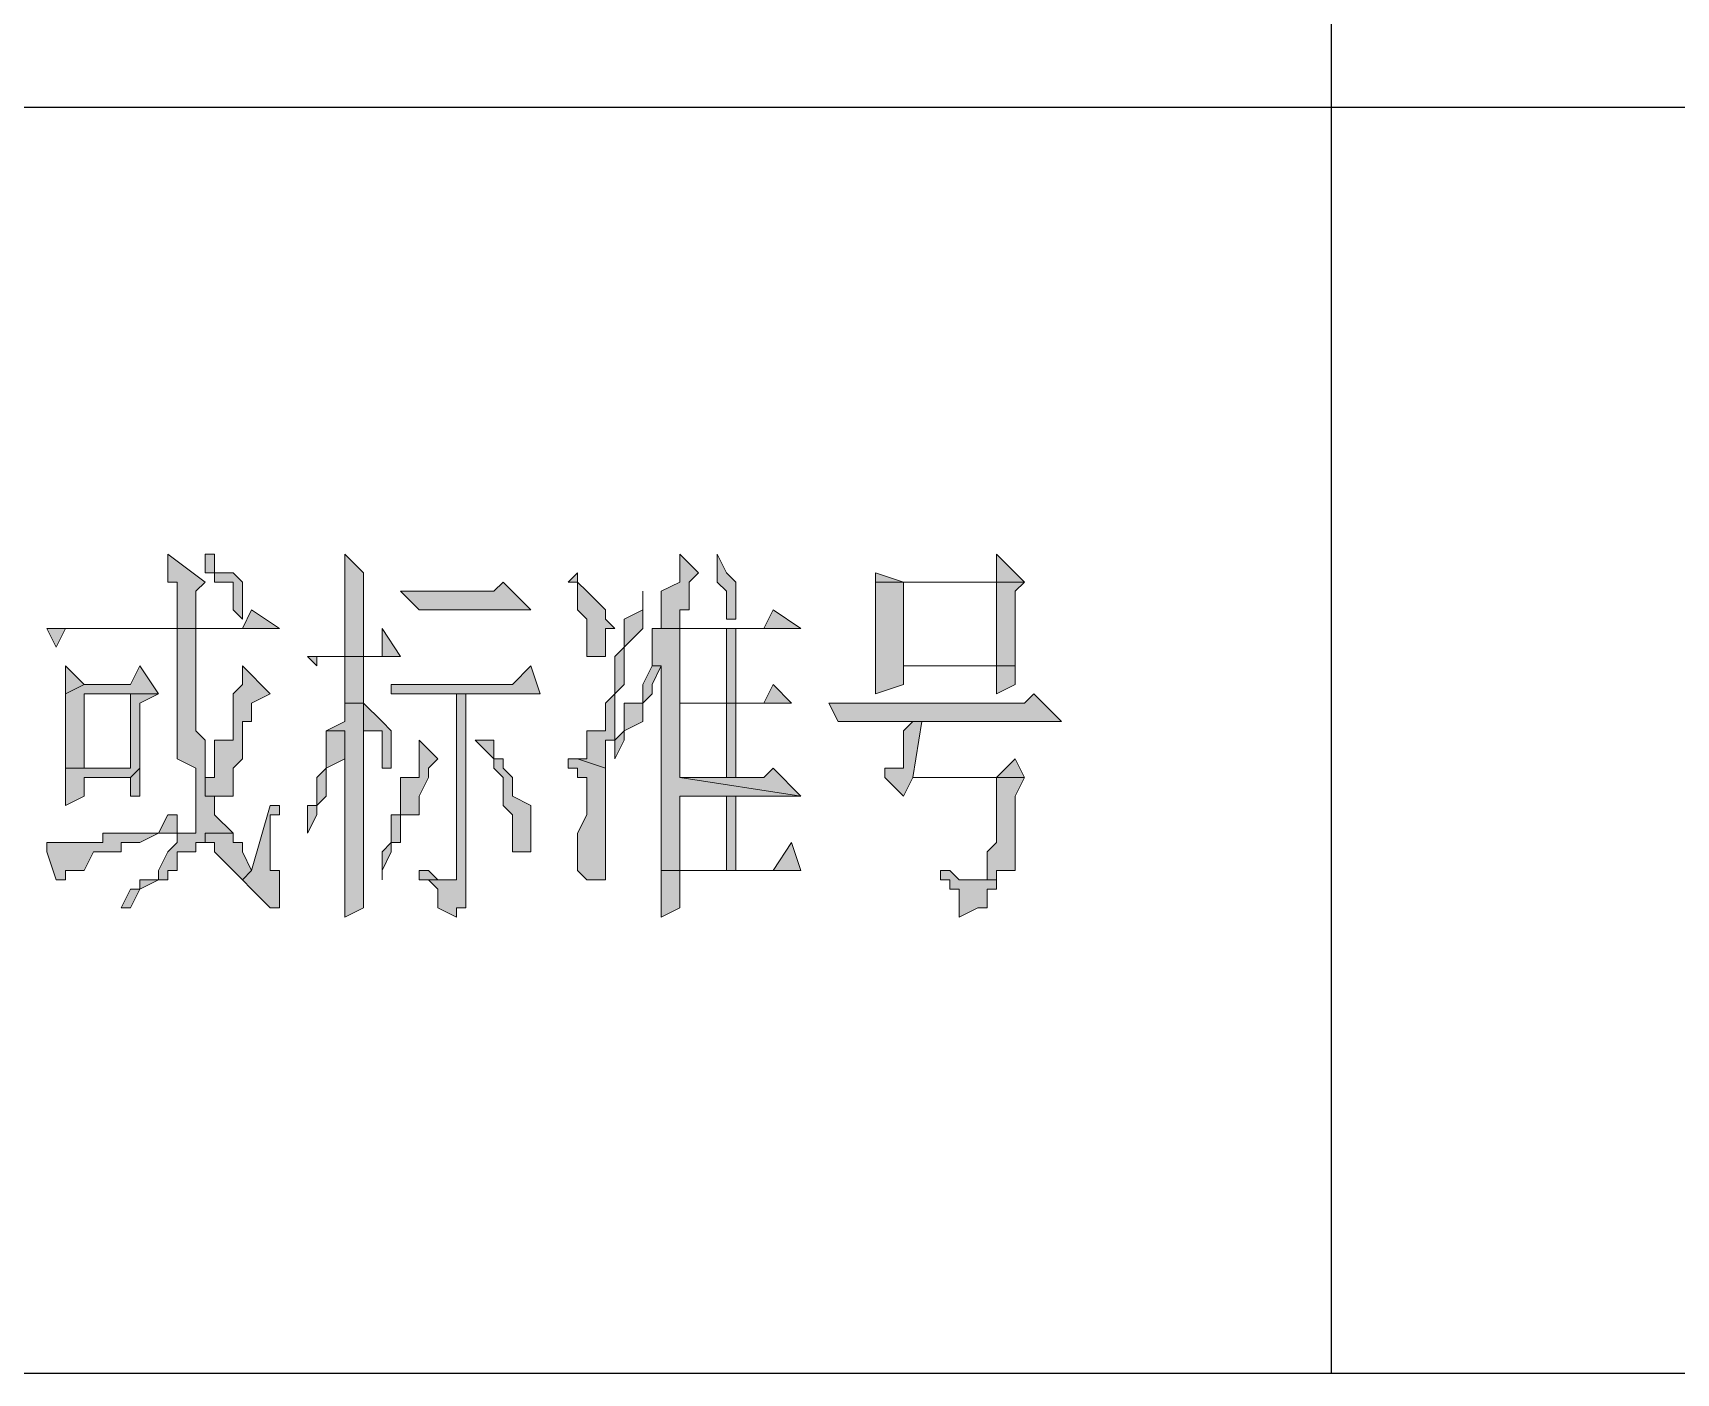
# Model space of a CAD drawing. Header units: millimetres. Extents: x 20 to 821, y 1 to 1134.
# Drawn here: x 594.45 to 626.22, y 89.78 to 115.7 of the extents above; entities that cross this region are included whole.
import ezdxf

# ---------------------------------------------------------------- set-up
doc = ezdxf.new("R2010")
doc.units = ezdxf.units.MM
doc.layers.add('1', color=7, linetype='Continuous')

msp = doc.modelspace()

# ---------------------------------------------------------------- hatches: boundary and pattern name
h = msp.add_hatch(color=0)
h.dxf.hatch_style = 2
h.paths.add_polyline_path([(597.06, 105.621732), (597.06, 105.081732), (597.24, 105.081732), (597.24, 104.181732), (597.6, 104.181732), (597.6, 104.901732), (597.78, 105.081732)])
h = msp.add_hatch(color=0)
h.dxf.hatch_style = 2
h.paths.add_polyline_path([(597.78, 105.621732), (597.78, 105.261732), (597.96, 105.261732), (597.96, 105.081732), (598.32, 105.081732), (598.32, 104.541732), (598.5, 104.361732), (598.5, 105.081732), (598.32, 105.261732), (597.96, 105.261732), (597.96, 105.621732)])
h = msp.add_hatch(color=0)
h.dxf.hatch_style = 2
h.paths.add_polyline_path([(600.48, 105.621732), (600.48, 103.641732), (600.84, 103.641732), (600.84, 105.261732)])
h = msp.add_hatch(color=0)
h.dxf.hatch_style = 2
h.paths.add_polyline_path([(606.96, 105.621732), (606.96, 105.081732), (606.6, 104.901732), (606.6, 104.181732), (606.42, 104.181732), (606.96, 104.181732), (606.96, 104.361732), (606.96, 104.541732), (607.14, 104.541732), (607.14, 105.081732), (607.32, 105.261732)])
h = msp.add_hatch(color=0)
h.dxf.hatch_style = 2
h.paths.add_polyline_path([(607.68, 105.621732), (607.68, 105.081732), (607.86, 104.901732), (607.86, 104.361732), (608.04, 104.361732), (608.04, 105.081732), (607.86, 105.261732)])
h = msp.add_hatch(color=0)
h.dxf.hatch_style = 2
h.paths.add_polyline_path([(613.08, 105.621732), (613.08, 105.081732), (611.28, 105.081732), (610.74, 105.081732), (610.74, 104.901732), (610.74, 102.921732), (611.28, 103.101732), (611.28, 103.461732), (613.08, 103.461732), (613.44, 103.461732), (611.28, 103.461732), (611.28, 105.081732), (613.08, 105.081732), (613.62, 105.081732)])
h = msp.add_hatch(color=0)
h.dxf.hatch_style = 2
h.paths.add_polyline_path([(604.98, 105.261732), (604.8, 105.081732), (604.98, 105.081732), (604.98, 104.901732), (604.98, 104.541732), (605.16, 104.361732), (605.16, 103.641732), (605.52, 103.641732), (605.52, 104.181732), (605.7, 104.181732), (605.52, 104.361732), (605.52, 104.541732), (605.16, 104.901732), (604.98, 105.081732)])
h = msp.add_hatch(color=0)
h.dxf.hatch_style = 2
h.paths.add_polyline_path([(610.74, 105.261732), (610.74, 105.081732), (611.28, 105.081732)])
h = msp.add_hatch(color=0)
h.dxf.hatch_style = 2
h.paths.add_polyline_path([(603.54, 105.081732), (603.36, 104.901732), (601.56, 104.901732), (601.92, 104.541732), (604.08, 104.541732)])
h = msp.add_hatch(color=0)
h.dxf.hatch_style = 2
h.paths.add_polyline_path([(606.24, 104.901732), (606.24, 104.541732), (605.88, 104.361732), (605.88, 103.821732), (605.7, 103.641732), (605.7, 102.921732), (605.52, 102.741732), (605.52, 102.201732), (605.16, 102.201732), (605.16, 101.661732), (604.98, 101.661732), (605.52, 101.481732), (605.52, 101.661732), (605.52, 102.021732), (605.7, 102.021732), (605.7, 102.921732), (605.88, 103.101732), (605.88, 103.821732), (606.24, 104.181732)])
h = msp.add_hatch(color=0)
h.dxf.hatch_style = 2
h.paths.add_polyline_path([(613.62, 105.081732), (613.08, 105.081732), (613.08, 103.461732), (611.28, 103.461732), (613.44, 103.461732), (613.44, 104.901732)])
h = msp.add_hatch(color=0)
h.dxf.hatch_style = 2
h.paths.add_polyline_path([(598.68, 104.541732), (598.5, 104.181732), (594.72, 104.181732), (594.9, 103.821732), (595.08, 104.181732), (599.22, 104.181732)])
h = msp.add_hatch(color=0)
h.dxf.hatch_style = 2
h.paths.add_polyline_path([(608.76, 104.541732), (608.58, 104.181732), (606.42, 104.181732), (606.42, 103.821732), (606.42, 103.461732), (606.6, 103.461732), (606.6, 99.501732), (608.04, 99.501732), (606.96, 99.501732), (606.96, 100.941732), (609.3, 100.941732), (606.96, 101.301732), (606.96, 102.741732), (607.86, 102.741732), (609.12, 102.741732), (606.96, 102.741732), (606.96, 104.181732), (607.86, 104.181732), (609.3, 104.181732)])
h = msp.add_hatch(color=0)
h.dxf.hatch_style = 2
h.paths.add_polyline_path([(597.6, 104.181732), (597.24, 104.181732), (597.24, 103.821732), (597.24, 101.661732), (597.6, 101.481732), (597.6, 100.221732), (597.24, 100.221732), (597.24, 100.041732), (597.06, 99.861732), (596.88, 99.501732), (596.88, 99.321732), (596.52, 99.321732), (596.52, 99.141732), (596.34, 99.141732), (596.16, 98.781732), (596.34, 98.781732), (596.52, 99.141732), (596.88, 99.321732), (597.06, 99.321732), (597.06, 99.501732), (597.24, 99.501732), (597.24, 99.861732), (597.6, 99.861732), (597.6, 100.041732), (597.78, 100.041732), (597.78, 100.221732), (598.32, 100.221732), (597.96, 100.581732), (597.96, 100.941732), (598.32, 100.941732), (597.78, 100.941732), (597.78, 101.301732), (597.78, 102.021732), (597.6, 102.201732)])
h = msp.add_hatch(color=0)
h.dxf.hatch_style = 2
h.paths.add_polyline_path([(601.2, 104.181732), (601.2, 103.641732), (600.84, 103.641732), (599.76, 103.641732), (599.94, 103.461732), (599.94, 103.641732), (600.48, 103.641732), (601.56, 103.641732)])
h = msp.add_hatch(color=0)
h.dxf.hatch_style = 2
h.paths.add_polyline_path([(607.86, 102.741732), (608.04, 102.741732), (608.04, 104.181732), (607.86, 104.181732)])
h = msp.add_hatch(color=0)
h.dxf.hatch_style = 2
h.paths.add_polyline_path([(600.84, 103.641732), (600.48, 103.641732), (600.48, 103.461732), (600.48, 102.741732), (600.84, 102.741732), (600.84, 102.201732), (601.2, 102.201732), (601.2, 101.481732), (601.38, 101.481732), (601.38, 102.201732), (601.2, 102.381732), (600.84, 102.741732)])
h = msp.add_hatch(color=0)
h.dxf.hatch_style = 2
h.paths.add_polyline_path([(595.08, 103.461732), (595.08, 102.921732), (595.44, 103.101732)])
h = msp.add_hatch(color=0)
h.dxf.hatch_style = 2
h.paths.add_polyline_path([(596.52, 103.461732), (596.34, 103.101732), (595.44, 103.101732), (595.08, 102.921732), (595.08, 101.481732), (595.44, 101.481732), (595.44, 102.921732), (596.34, 102.921732), (596.88, 102.921732)])
h = msp.add_hatch(color=0)
h.dxf.hatch_style = 2
h.paths.add_polyline_path([(598.5, 103.461732), (598.5, 103.101732), (598.32, 102.921732), (598.32, 102.021732), (597.96, 102.021732), (597.96, 101.301732), (597.78, 101.301732), (597.78, 100.941732), (598.32, 100.941732), (598.32, 101.481732), (598.5, 101.661732), (598.5, 102.381732), (598.68, 102.381732), (598.68, 102.741732), (599.04, 102.921732)])
h = msp.add_hatch(color=0)
h.dxf.hatch_style = 2
h.paths.add_polyline_path([(604.08, 103.461732), (603.72, 103.101732), (601.38, 103.101732), (601.38, 102.921732), (604.26, 102.921732)])
h = msp.add_hatch(color=0)
h.dxf.hatch_style = 2
h.paths.add_polyline_path([(606.42, 103.461732), (606.24, 103.101732), (606.24, 102.741732), (605.88, 102.741732), (605.88, 102.201732), (605.7, 102.021732), (605.7, 101.661732), (605.88, 102.021732), (605.88, 102.201732), (606.24, 102.381732), (606.24, 102.741732), (606.42, 102.921732), (606.42, 103.101732), (606.6, 103.461732)])
h = msp.add_hatch(color=0)
h.dxf.hatch_style = 2
h.paths.add_polyline_path([(613.44, 103.461732), (613.08, 103.461732), (613.08, 102.921732), (613.44, 103.101732)])
h = msp.add_hatch(color=0)
h.dxf.hatch_style = 2
h.paths.add_polyline_path([(608.76, 103.101732), (608.58, 102.741732), (606.96, 102.741732), (609.12, 102.741732)])
h = msp.add_hatch(color=0)
h.dxf.hatch_style = 2
h.paths.add_polyline_path([(596.88, 102.921732), (596.34, 102.921732), (596.34, 101.481732), (595.08, 101.481732), (595.08, 101.301732), (595.08, 100.761732), (595.44, 100.941732), (595.44, 101.301732), (596.34, 101.301732), (596.52, 101.481732), (596.52, 102.741732)])
h = msp.add_hatch(color=0)
h.dxf.hatch_style = 2
h.paths.add_polyline_path([(600.48, 102.741732), (600.48, 102.381732), (600.12, 102.201732), (600.48, 102.201732), (600.48, 102.021732), (600.48, 98.601732), (600.84, 98.781732), (600.84, 102.741732)])
h = msp.add_hatch(color=0)
h.dxf.hatch_style = 2
h.paths.add_polyline_path([(602.82, 102.921732), (602.64, 102.921732), (602.64, 99.501732), (602.64, 99.321732), (601.92, 99.321732), (602.1, 99.321732), (602.28, 99.141732), (602.28, 98.781732), (602.64, 98.601732), (602.64, 98.781732), (602.82, 98.781732)])
h = msp.add_hatch(color=0)
h.dxf.hatch_style = 2
h.paths.add_polyline_path([(607.86, 101.301732), (608.04, 101.301732), (608.04, 102.741732), (607.86, 102.741732)])
h = msp.add_hatch(color=0)
h.dxf.hatch_style = 2
h.paths.add_polyline_path([(613.8, 102.921732), (613.62, 102.741732), (609.84, 102.741732), (610.02, 102.381732), (614.34, 102.381732)])
h = msp.add_hatch(color=0)
h.dxf.hatch_style = 2
h.paths.add_polyline_path([(611.64, 102.381732), (611.46, 102.381732), (611.28, 102.201732), (611.28, 101.481732), (610.92, 101.481732), (610.92, 101.301732), (611.28, 100.941732), (611.46, 101.301732), (613.62, 101.301732), (611.46, 101.301732)])
h = msp.add_hatch(color=0)
h.dxf.hatch_style = 2
h.paths.add_polyline_path([(600.12, 102.201732), (600.12, 101.481732), (599.94, 101.301732), (599.94, 100.761732), (599.76, 100.761732), (599.76, 100.221732), (599.94, 100.581732), (599.94, 100.761732), (600.12, 100.941732), (600.12, 101.481732), (600.48, 101.661732), (600.48, 102.021732), (600.48, 102.201732)])
h = msp.add_hatch(color=0)
h.dxf.hatch_style = 2
h.paths.add_polyline_path([(601.92, 102.021732), (601.92, 101.301732), (601.56, 101.301732), (601.56, 100.581732), (601.38, 100.581732), (601.38, 100.041732), (601.2, 99.861732), (601.2, 99.321732), (601.2, 99.501732), (601.38, 99.861732), (601.38, 100.041732), (601.56, 100.041732), (601.56, 100.581732), (601.92, 100.581732), (601.92, 100.941732), (602.1, 101.301732), (602.1, 101.481732), (602.28, 101.661732)])
h = msp.add_hatch(color=0)
h.dxf.hatch_style = 2
h.paths.add_polyline_path([(603.36, 102.021732), (603, 102.021732), (603.36, 101.661732), (603.36, 101.481732), (603.54, 101.301732), (603.54, 100.761732), (603.72, 100.581732), (603.72, 99.861732), (604.08, 99.861732), (604.08, 100.581732), (604.08, 100.761732), (603.72, 100.941732), (603.72, 101.301732), (603.54, 101.481732), (603.54, 101.661732), (603.36, 101.661732)])
h = msp.add_hatch(color=0)
h.dxf.hatch_style = 2
h.paths.add_polyline_path([(596.52, 101.481732), (596.34, 101.301732), (596.34, 100.941732), (596.52, 100.941732)])
h = msp.add_hatch(color=0)
h.dxf.hatch_style = 2
h.paths.add_polyline_path([(604.8, 101.661732), (604.8, 101.481732), (604.98, 101.481732), (604.98, 101.301732), (605.16, 101.301732), (605.16, 100.581732), (604.98, 100.221732), (604.98, 99.501732), (605.16, 99.321732), (605.52, 99.321732), (605.52, 99.501732), (605.52, 99.861732), (605.52, 100.041732), (605.52, 101.481732), (604.98, 101.661732)])
h = msp.add_hatch(color=0)
h.dxf.hatch_style = 2
h.paths.add_polyline_path([(608.76, 101.481732), (608.58, 101.301732), (606.96, 101.301732), (609.3, 100.941732)])
h = msp.add_hatch(color=0)
h.dxf.hatch_style = 2
h.paths.add_polyline_path([(613.44, 101.661732), (613.08, 101.301732), (611.46, 101.301732), (613.62, 101.301732)])
h = msp.add_hatch(color=0)
h.dxf.hatch_style = 2
h.paths.add_polyline_path([(613.62, 101.301732), (613.08, 101.301732), (613.08, 100.941732), (613.08, 100.041732), (612.9, 99.861732), (612.9, 99.321732), (612.72, 99.321732), (613.08, 99.321732), (613.08, 99.501732), (613.44, 99.501732), (613.44, 99.861732), (613.44, 100.761732), (613.44, 100.941732)])
h = msp.add_hatch(color=0)
h.dxf.hatch_style = 2
h.paths.add_polyline_path([(599.22, 100.761732), (599.04, 100.761732), (598.68, 99.501732), (598.5, 99.321732), (598.68, 99.141732), (599.04, 98.781732), (599.22, 98.781732), (599.22, 99.141732), (599.22, 99.501732), (599.04, 99.501732), (599.04, 100.581732), (599.22, 100.581732)])
h = msp.add_hatch(color=0)
h.dxf.hatch_style = 2
h.paths.add_polyline_path([(608.04, 100.941732), (607.86, 100.941732), (607.86, 99.501732), (606.96, 99.501732), (608.04, 99.501732)])
h = msp.add_hatch(color=0)
h.dxf.hatch_style = 2
h.paths.add_polyline_path([(597.24, 100.581732), (597.06, 100.581732), (596.88, 100.221732), (595.8, 100.221732), (595.8, 100.041732), (594.72, 100.041732), (594.72, 99.861732), (594.9, 99.321732), (595.08, 99.321732), (595.08, 99.501732), (595.44, 99.501732), (595.62, 99.861732), (596.16, 99.861732), (596.16, 100.041732), (596.52, 100.041732), (596.88, 100.221732), (597.24, 100.221732)])
h = msp.add_hatch(color=0)
h.dxf.hatch_style = 2
h.paths.add_polyline_path([(598.32, 100.221732), (597.78, 100.221732), (597.78, 100.041732), (597.96, 100.041732), (597.96, 99.861732), (598.32, 99.501732), (598.5, 99.321732), (598.68, 99.501732), (598.5, 99.861732), (598.5, 100.041732), (598.32, 100.041732)])
h = msp.add_hatch(color=0)
h.dxf.hatch_style = 2
h.paths.add_polyline_path([(609.12, 100.041732), (608.76, 99.501732), (606.6, 99.501732), (606.6, 99.321732), (606.6, 98.601732), (606.96, 98.781732), (606.96, 99.501732), (609.3, 99.501732)])
h = msp.add_hatch(color=0)
h.dxf.hatch_style = 2
h.paths.add_polyline_path([(601.92, 99.501732), (601.92, 99.321732), (602.64, 99.321732), (602.28, 99.321732), (602.1, 99.501732)])
h = msp.add_hatch(color=0)
h.dxf.hatch_style = 2
h.paths.add_polyline_path([(612, 99.501732), (612, 99.321732), (612.18, 99.321732), (612.18, 99.141732), (612.36, 99.141732), (612.36, 98.601732), (612.72, 98.781732), (612.9, 98.781732), (612.9, 99.141732), (613.08, 99.141732), (613.08, 99.321732), (612.36, 99.321732), (612.18, 99.501732)])

# ---------------------------------------------------------------- linework, layer by layer
at = {"layer": '1', "color": 0, "lineweight": 25}
for points in [[(619.56, 89.781732), (619.56, 419.721732)], [(557.64, 114.261732), (821.16, 114.261732)], [(557.64, 89.781732), (821.16, 89.781732)]]:
    msp.add_lwpolyline(points, dxfattribs=at)
at = {"layer": '1', "color": 0, "lineweight": 5}
for points in [[(597.06, 105.621732), (597.06, 105.081732), (597.24, 105.081732), (597.24, 104.181732), (597.6, 104.181732), (597.6, 104.901732), (597.78, 105.081732), (597.06, 105.621732)], [(597.78, 105.621732), (597.78, 105.261732), (597.96, 105.261732), (597.96, 105.081732), (598.32, 105.081732), (598.32, 104.541732), (598.5, 104.361732), (598.5, 105.081732), (598.32, 105.261732), (597.96, 105.261732), (597.96, 105.621732), (597.78, 105.621732)], [(600.48, 105.621732), (600.48, 103.641732), (600.84, 103.641732), (600.84, 105.261732), (600.48, 105.621732)], [(606.96, 105.621732), (606.96, 105.081732), (606.6, 104.901732), (606.6, 104.181732), (606.42, 104.181732), (606.96, 104.181732), (606.96, 104.361732), (606.96, 104.541732), (607.14, 104.541732), (607.14, 105.081732), (607.32, 105.261732), (606.96, 105.621732)], [(607.68, 105.621732), (607.68, 105.081732), (607.86, 104.901732), (607.86, 104.361732), (608.04, 104.361732), (608.04, 105.081732), (607.86, 105.261732), (607.68, 105.621732)], [(613.08, 105.621732), (613.08, 105.081732), (611.28, 105.081732), (610.74, 105.081732), (610.74, 104.901732), (610.74, 102.921732), (611.28, 103.101732), (611.28, 103.461732), (613.08, 103.461732), (613.44, 103.461732), (611.28, 103.461732), (611.28, 105.081732), (613.08, 105.081732), (613.62, 105.081732), (613.08, 105.621732)], [(604.98, 105.261732), (604.8, 105.081732), (604.98, 105.081732), (604.98, 104.901732), (604.98, 104.541732), (605.16, 104.361732), (605.16, 103.641732), (605.52, 103.641732), (605.52, 104.181732), (605.7, 104.181732), (605.52, 104.361732), (605.52, 104.541732), (605.16, 104.901732), (604.98, 105.081732), (604.98, 105.081732), (604.98, 105.261732)], [(610.74, 105.261732), (610.74, 105.081732), (611.28, 105.081732), (610.74, 105.261732)], [(603.54, 105.081732), (603.36, 104.901732), (601.56, 104.901732), (601.92, 104.541732), (604.08, 104.541732), (603.54, 105.081732)], [(606.24, 104.901732), (606.24, 104.541732), (605.88, 104.361732), (605.88, 103.821732), (605.7, 103.641732), (605.7, 102.921732), (605.52, 102.741732), (605.52, 102.201732), (605.16, 102.201732), (605.16, 101.661732), (604.98, 101.661732), (605.52, 101.481732), (605.52, 101.661732), (605.52, 102.021732), (605.7, 102.021732), (605.7, 102.921732), (605.88, 103.101732), (605.88, 103.821732), (606.24, 104.181732), (606.24, 104.901732)], [(613.62, 105.081732), (613.08, 105.081732), (613.08, 103.461732), (611.28, 103.461732), (613.44, 103.461732), (613.44, 104.901732), (613.62, 105.081732)], [(598.68, 104.541732), (598.5, 104.181732), (594.72, 104.181732), (594.9, 103.821732), (595.08, 104.181732), (599.22, 104.181732), (598.68, 104.541732)], [(608.76, 104.541732), (608.58, 104.181732), (606.42, 104.181732), (606.42, 103.821732), (606.42, 103.461732), (606.6, 103.461732), (606.6, 99.501732), (608.04, 99.501732), (606.96, 99.501732), (606.96, 100.941732), (609.3, 100.941732), (606.96, 101.301732), (606.96, 102.741732), (607.86, 102.741732), (609.12, 102.741732), (606.96, 102.741732), (606.96, 104.181732), (607.86, 104.181732), (609.3, 104.181732), (608.76, 104.541732)], [(597.6, 104.181732), (597.24, 104.181732), (597.24, 103.821732), (597.24, 101.661732), (597.6, 101.481732), (597.6, 100.221732), (597.6, 100.221732), (597.24, 100.221732), (597.24, 100.041732), (597.06, 99.861732), (596.88, 99.501732), (596.88, 99.321732), (596.52, 99.321732), (596.52, 99.141732), (596.34, 99.141732), (596.16, 98.781732), (596.34, 98.781732), (596.52, 99.141732), (596.88, 99.321732), (597.06, 99.321732), (597.06, 99.501732), (597.24, 99.501732), (597.24, 99.861732), (597.6, 99.861732), (597.6, 100.041732), (597.78, 100.041732), (597.78, 100.221732), (598.32, 100.221732), (597.96, 100.581732), (597.96, 100.941732), (598.32, 100.941732), (597.78, 100.941732), (597.78, 101.301732), (597.78, 102.021732), (597.6, 102.201732), (597.6, 104.181732)], [(601.2, 104.181732), (601.2, 103.641732), (600.84, 103.641732), (599.76, 103.641732), (599.94, 103.461732), (599.94, 103.641732), (600.48, 103.641732), (601.56, 103.641732), (601.2, 104.181732)], [(607.86, 102.741732), (608.04, 102.741732), (608.04, 104.181732), (607.86, 104.181732), (607.86, 102.741732)], [(600.84, 103.641732), (600.48, 103.641732), (600.48, 103.461732), (600.48, 102.741732), (600.84, 102.741732), (600.84, 102.201732), (601.2, 102.201732), (601.2, 101.481732), (601.38, 101.481732), (601.38, 102.201732), (601.2, 102.381732), (601.2, 102.381732), (600.84, 102.741732), (600.84, 103.641732)], [(595.08, 103.461732), (595.08, 102.921732), (595.44, 103.101732), (595.08, 103.461732)], [(596.52, 103.461732), (596.34, 103.101732), (595.44, 103.101732), (595.08, 102.921732), (595.08, 101.481732), (595.44, 101.481732), (595.44, 102.921732), (596.34, 102.921732), (596.88, 102.921732), (596.52, 103.461732)], [(598.5, 103.461732), (598.5, 103.101732), (598.32, 102.921732), (598.32, 102.021732), (597.96, 102.021732), (597.96, 101.301732), (597.78, 101.301732), (597.78, 100.941732), (598.32, 100.941732), (598.32, 101.481732), (598.5, 101.661732), (598.5, 102.381732), (598.68, 102.381732), (598.68, 102.741732), (599.04, 102.921732), (598.5, 103.461732)], [(604.08, 103.461732), (603.72, 103.101732), (601.38, 103.101732), (601.38, 102.921732), (604.26, 102.921732), (604.08, 103.461732)], [(606.42, 103.461732), (606.24, 103.101732), (606.24, 102.741732), (605.88, 102.741732), (605.88, 102.201732), (605.7, 102.021732), (605.7, 101.661732), (605.88, 102.021732), (605.88, 102.201732), (606.24, 102.381732), (606.24, 102.741732), (606.42, 102.921732), (606.42, 103.101732), (606.6, 103.461732), (606.6, 103.461732), (606.42, 103.461732)], [(613.44, 103.461732), (613.08, 103.461732), (613.08, 102.921732), (613.44, 103.101732), (613.44, 103.461732)], [(608.76, 103.101732), (608.58, 102.741732), (606.96, 102.741732), (609.12, 102.741732), (608.76, 103.101732)], [(596.88, 102.921732), (596.34, 102.921732), (596.34, 101.481732), (595.08, 101.481732), (595.08, 101.301732), (595.08, 100.761732), (595.44, 100.941732), (595.44, 101.301732), (596.34, 101.301732), (596.52, 101.481732), (596.52, 102.741732), (596.88, 102.921732)], [(600.48, 102.741732), (600.48, 102.381732), (600.12, 102.201732), (600.48, 102.201732), (600.48, 102.021732), (600.48, 98.601732), (600.84, 98.781732), (600.84, 102.741732), (600.48, 102.741732)], [(602.82, 102.921732), (602.64, 102.921732), (602.64, 99.501732), (602.64, 99.321732), (601.92, 99.321732), (602.1, 99.321732), (602.28, 99.141732), (602.28, 98.781732), (602.64, 98.601732), (602.64, 98.781732), (602.82, 98.781732), (602.82, 102.921732)], [(607.86, 101.301732), (608.04, 101.301732), (608.04, 102.741732), (607.86, 102.741732), (607.86, 101.301732)], [(613.8, 102.921732), (613.62, 102.741732), (609.84, 102.741732), (610.02, 102.381732), (614.34, 102.381732), (613.8, 102.921732)], [(611.64, 102.381732), (611.46, 102.381732), (611.28, 102.201732), (611.28, 101.481732), (610.92, 101.481732), (610.92, 101.301732), (611.28, 100.941732), (611.46, 101.301732), (613.62, 101.301732), (611.46, 101.301732), (611.64, 102.381732)], [(600.12, 102.201732), (600.12, 101.481732), (599.94, 101.301732), (599.94, 100.761732), (599.76, 100.761732), (599.76, 100.221732), (599.94, 100.581732), (599.94, 100.761732), (600.12, 100.941732), (600.12, 101.481732), (600.48, 101.661732), (600.48, 102.021732), (600.48, 102.201732), (600.12, 102.201732)], [(601.92, 102.021732), (601.92, 101.301732), (601.56, 101.301732), (601.56, 100.581732), (601.38, 100.581732), (601.38, 100.041732), (601.2, 99.861732), (601.2, 99.321732), (601.2, 99.501732), (601.38, 99.861732), (601.38, 100.041732), (601.56, 100.041732), (601.56, 100.581732), (601.92, 100.581732), (601.92, 100.941732), (602.1, 101.301732), (602.1, 101.481732), (602.28, 101.661732), (601.92, 102.021732)], [(603.36, 102.021732), (603, 102.021732), (603.36, 101.661732), (603.36, 101.481732), (603.54, 101.301732), (603.54, 100.761732), (603.72, 100.581732), (603.72, 99.861732), (604.08, 99.861732), (604.08, 100.581732), (604.08, 100.581732), (604.08, 100.761732), (603.72, 100.941732), (603.72, 101.301732), (603.54, 101.481732), (603.54, 101.661732), (603.36, 101.661732), (603.36, 102.021732)], [(596.52, 101.481732), (596.34, 101.301732), (596.34, 100.941732), (596.52, 100.941732), (596.52, 101.481732)], [(604.8, 101.661732), (604.8, 101.481732), (604.98, 101.481732), (604.98, 101.301732), (605.16, 101.301732), (605.16, 100.581732), (604.98, 100.221732), (604.98, 99.501732), (605.16, 99.321732), (605.52, 99.321732), (605.52, 99.501732), (605.52, 99.861732), (605.52, 100.041732), (605.52, 101.481732), (604.98, 101.661732), (604.8, 101.661732)], [(608.76, 101.481732), (608.58, 101.301732), (606.96, 101.301732), (609.3, 100.941732), (608.76, 101.481732)], [(613.44, 101.661732), (613.08, 101.301732), (611.46, 101.301732), (613.62, 101.301732), (613.44, 101.661732)], [(613.62, 101.301732), (613.08, 101.301732), (613.08, 100.941732), (613.08, 100.041732), (612.9, 99.861732), (612.9, 99.321732), (612.72, 99.321732), (613.08, 99.321732), (613.08, 99.501732), (613.44, 99.501732), (613.44, 99.861732), (613.44, 100.761732), (613.44, 100.941732), (613.62, 101.301732)], [(599.22, 100.761732), (599.04, 100.761732), (598.68, 99.501732), (598.5, 99.321732), (598.68, 99.141732), (599.04, 98.781732), (599.22, 98.781732), (599.22, 99.141732), (599.22, 99.501732), (599.04, 99.501732), (599.04, 100.581732), (599.22, 100.581732), (599.22, 100.761732)], [(608.04, 100.941732), (607.86, 100.941732), (607.86, 99.501732), (606.96, 99.501732), (608.04, 99.501732), (608.04, 100.941732)], [(597.24, 100.581732), (597.06, 100.581732), (596.88, 100.221732), (595.8, 100.221732), (595.8, 100.041732), (594.72, 100.041732), (594.72, 99.861732), (594.9, 99.321732), (595.08, 99.321732), (595.08, 99.501732), (595.44, 99.501732), (595.62, 99.861732), (596.16, 99.861732), (596.16, 100.041732), (596.52, 100.041732), (596.88, 100.221732), (597.24, 100.221732), (597.24, 100.581732)], [(598.32, 100.221732), (597.78, 100.221732), (597.78, 100.041732), (597.96, 100.041732), (597.96, 99.861732), (598.32, 99.501732), (598.5, 99.321732), (598.68, 99.501732), (598.5, 99.861732), (598.5, 100.041732), (598.32, 100.041732), (598.32, 100.221732)], [(609.12, 100.041732), (608.76, 99.501732), (606.6, 99.501732), (606.6, 99.321732), (606.6, 98.601732), (606.96, 98.781732), (606.96, 99.501732), (609.3, 99.501732), (609.12, 100.041732)], [(601.92, 99.501732), (601.92, 99.321732), (602.64, 99.321732), (602.28, 99.321732), (602.1, 99.501732), (601.92, 99.501732)], [(612, 99.501732), (612, 99.321732), (612.18, 99.321732), (612.18, 99.141732), (612.36, 99.141732), (612.36, 98.601732), (612.72, 98.781732), (612.9, 98.781732), (612.9, 99.141732), (613.08, 99.141732), (613.08, 99.321732), (612.36, 99.321732), (612.18, 99.501732), (612, 99.501732)]]:
    msp.add_lwpolyline(points, dxfattribs=at)

doc.saveas('drawing.dxf')
